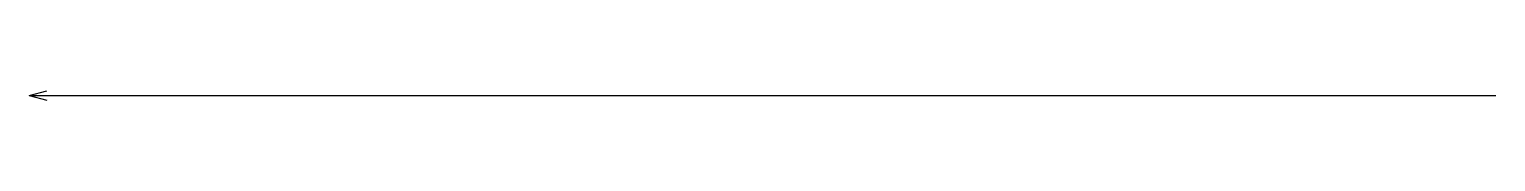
# Model space of a CAD drawing. Units: millimetres at full size, sheet at 1:100. Extents: x -15551 to 8939, y -15812 to -15657.
import ezdxf

# ---------------------------------------------------------------- set-up
doc = ezdxf.new("R2010")
doc.units = ezdxf.units.MM
doc.header["$LTSCALE"] = 100
doc.layers.add('0-0', color=7, linetype='Continuous')

msp = doc.modelspace()

# ---------------------------------------------------------------- linework, layer by layer
at = {"layer": '0-0'}
for q in [(-15261.2, -15657), (8938.8, -15734.7), (-15261.2, -15812.3)]:
    msp.add_line((-15551, -15734.7), q, dxfattribs=at)

doc.saveas('drawing.dxf')
